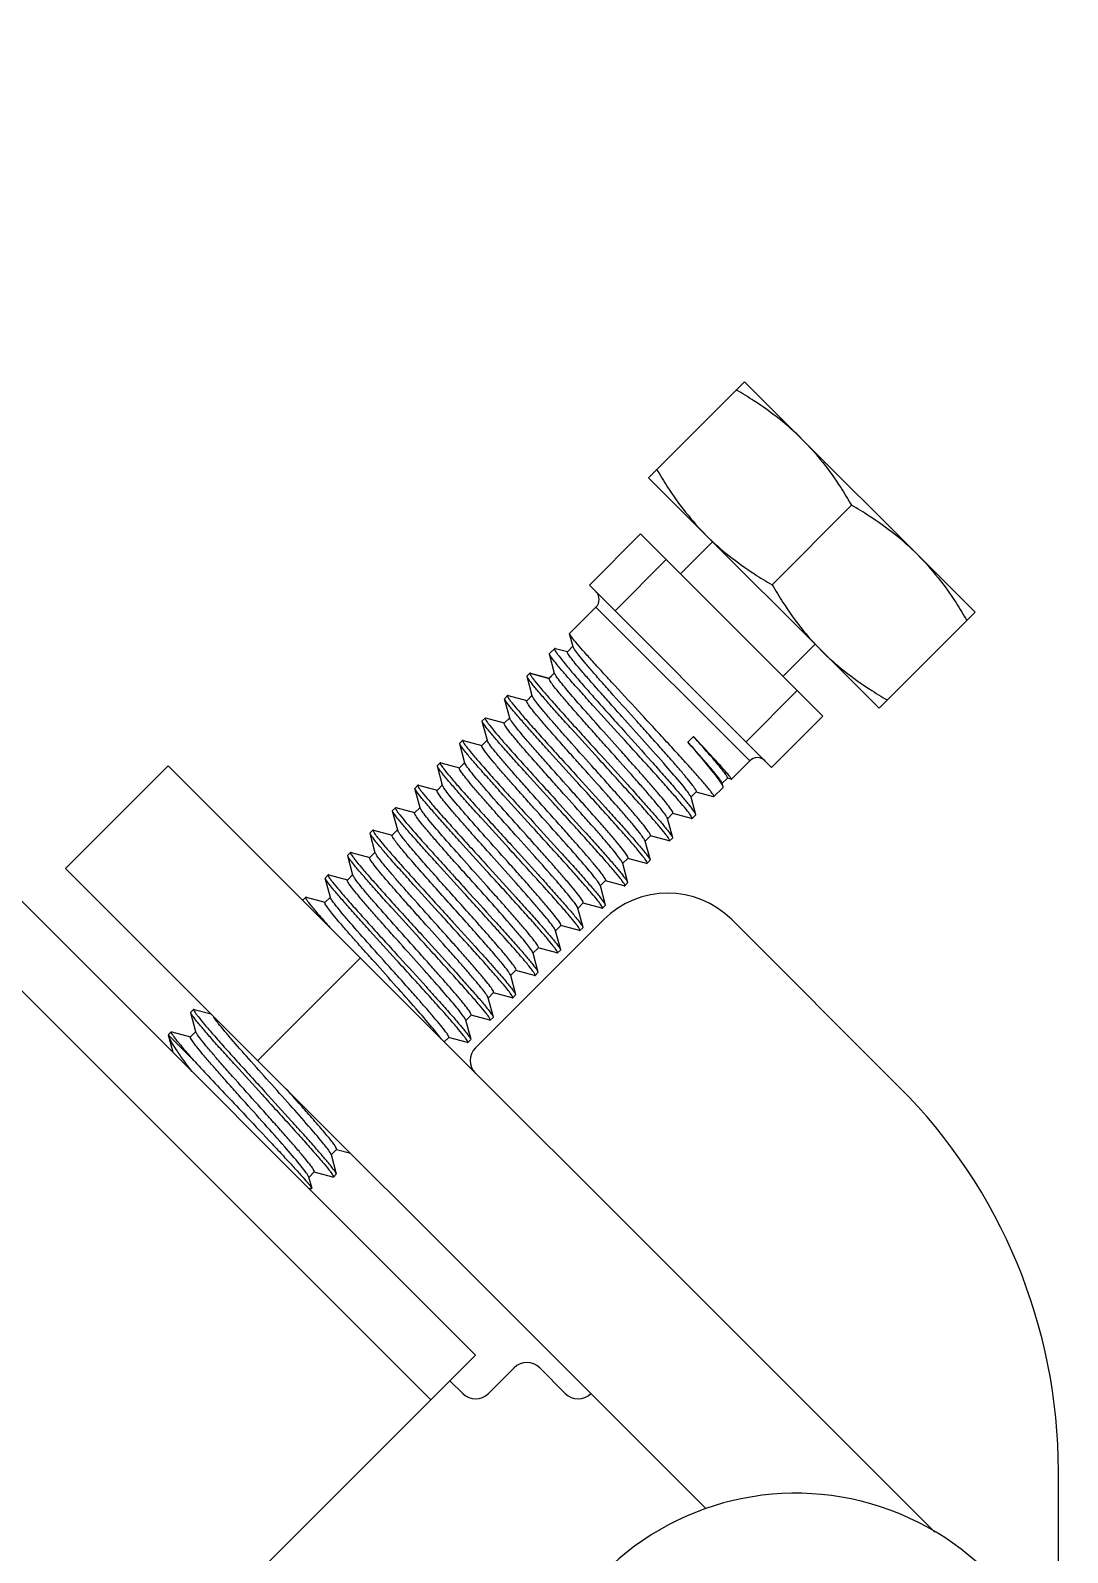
# Model space of a CAD drawing. Extents: x 27938 to 1042331, y -235042 to 1535213.
# Drawn here: x 724241 to 724709, y 753222 to 753909 of the extents above; entities that cross this region are included whole.
import ezdxf

# ---------------------------------------------------------------- set-up
doc = ezdxf.new("R2010")
doc.units = 0
doc.header["$LTSCALE"] = 1000
doc.header["$MEASUREMENT"] = 0

msp = doc.modelspace()

# ---------------------------------------------------------------- linework, layer by layer
for p, q in [((724442.01, 753310.8), (721864.74, 755888.07)), ((724421.77, 753290.56), (721844.5, 755867.83)), ((724563.44, 753750.26), (724520.07, 753706.89)), ((724563.44, 753750.26), (724667.52, 753646.18)), ((724520.07, 753706.89), (724624.16, 753602.81)), ((724611.73, 753694.46), (724575.87, 753658.6)), ((724516.53, 753681.52), (724493.4, 753658.39)), ((724598.78, 753599.27), (724516.53, 753681.52)), ((724548.98, 753677.98), (724534.53, 753663.52)), ((724528.1, 753669.96), (724504.97, 753646.83)), ((724575.65, 753576.14), (724493.4, 753658.39)), ((724484.45, 753636.57), (724496.36, 753648.49)), ((724565.75, 753579.1), (724496.36, 753648.49)), ((724667.52, 753646.18), (724624.16, 753602.81)), ((724475.39, 753627.52), (724477.72, 753629.84)), ((724478.08, 753629.87), (724477.72, 753629.84)), ((724478.08, 753629.87), (724483.52, 753628.43)), ((724483.5, 753628.34), (724485.95, 753630.8)), ((724484.44, 753636.42), (724484.45, 753636.57)), ((724486.01, 753630.6), (724484.44, 753636.42)), ((724595.24, 753631.72), (724580.79, 753617.26)), ((724475.36, 753627.45), (724475.39, 753627.52)), ((724475.37, 753627.27), (724475.36, 753627.45)), ((724477.71, 753618.58), (724475.37, 753627.27)), ((724465.25, 753617.15), (724465.27, 753617.4)), ((724467.59, 753608.46), (724465.25, 753617.15)), ((724465.27, 753617.4), (724466.49, 753618.61)), ((724466.53, 753618.66), (724466.5, 753618.6)), ((724466.5, 753618.6), (724475.16, 753616.28)), ((724466.78, 753618.68), (724466.53, 753618.66)), ((724466.78, 753618.68), (724475.22, 753616.43)), ((724475.16, 753616.28), (724477.69, 753618.81)), ((724475.16, 753616.28), (724475.2, 753616.34)), ((724475.2, 753616.34), (724477.65, 753618.79)), ((724587.22, 753610.83), (724564.09, 753587.7)), ((724455.13, 753607.03), (724455.15, 753607.28)), ((724457.47, 753598.34), (724455.13, 753607.03)), ((724455.15, 753607.28), (724456.41, 753608.54)), ((724456.65, 753608.56), (724456.41, 753608.54)), ((724456.65, 753608.56), (724465.1, 753606.31)), ((724465.08, 753606.22), (724467.53, 753608.67)), ((724445.02, 753596.92), (724445.03, 753597.16)), ((724447.35, 753588.22), (724445.02, 753596.92)), ((724445.03, 753597.16), (724446.29, 753598.42)), ((724446.54, 753598.44), (724446.29, 753598.42)), ((724446.54, 753598.44), (724454.98, 753596.19)), ((724454.96, 753596.1), (724457.41, 753598.55)), ((724598.78, 753599.27), (724575.65, 753576.14)), ((724540.38, 753590.03), (724537.85, 753587.5)), ((724434.9, 753586.8), (724434.91, 753587.04)), ((724437.23, 753578.1), (724434.9, 753586.8)), ((724434.91, 753587.04), (724436.18, 753588.3)), ((724436.42, 753588.32), (724436.18, 753588.3)), ((724436.42, 753588.32), (724444.86, 753586.07)), ((724444.84, 753585.98), (724447.29, 753588.43)), ((724447.4, 753588.07), (724447.35, 753588.22)), ((724256.97, 753530.53), (724303.23, 753576.79)), ((724649.25, 753230.77), (724303.23, 753576.79)), ((724424.78, 753576.68), (724424.79, 753576.92)), ((724427.11, 753567.98), (724424.78, 753576.68)), ((724424.79, 753576.92), (724426.06, 753578.18)), ((724426.3, 753578.2), (724426.06, 753578.18)), ((724426.3, 753578.2), (724434.75, 753575.95)), ((724434.72, 753575.86), (724437.17, 753578.31)), ((724557.47, 753570.82), (724565.75, 753579.1)), ((724414.68, 753566.8), (724415.94, 753568.06)), ((724416.18, 753568.08), (724415.94, 753568.06)), ((724416.18, 753568.08), (724424.63, 753565.83)), ((724424.6, 753565.74), (724427.05, 753568.19)), ((724553.19, 753569.06), (724553.63, 753567.4)), ((724555.7, 753571.34), (724553.24, 753568.88)), ((724557.37, 753570.81), (724555.68, 753571.26)), ((724557.37, 753570.81), (724557.47, 753570.82)), ((724414.66, 753566.56), (724414.68, 753566.8)), ((724416.99, 753557.86), (724414.66, 753566.56)), ((724539.15, 753562.84), (724541.26, 753554.89)), ((724541.66, 753565.08), (724539.21, 753562.63)), ((724549.38, 753562.91), (724541.64, 753564.99)), ((724549.38, 753562.91), (724549.58, 753562.93)), ((724549.58, 753562.93), (724553.6, 753566.95)), ((724404.54, 753556.44), (724404.56, 753556.68)), ((724406.87, 753547.74), (724404.54, 753556.44)), ((724404.56, 753556.68), (724405.82, 753557.94)), ((724406.06, 753557.96), (724405.82, 753557.94)), ((724406.06, 753557.96), (724414.51, 753555.71)), ((724414.48, 753555.62), (724416.94, 753558.07)), ((724531.07, 753555.4), (724528.62, 753552.95)), ((724539.48, 753553.05), (724531.05, 753555.31)), ((724539.72, 753553.07), (724541.24, 753554.59)), ((724541.26, 753554.89), (724541.24, 753554.59)), ((724394.44, 753546.56), (724395.7, 753547.82)), ((724395.94, 753547.84), (724395.7, 753547.82)), ((724395.94, 753547.84), (724404.39, 753545.59)), ((724404.36, 753545.5), (724406.82, 753547.95)), ((724528.56, 753553.16), (724530.88, 753544.45)), ((724539.48, 753553.05), (724539.72, 753553.07)), ((724394.42, 753546.32), (724394.44, 753546.56)), ((724396.75, 753537.62), (724394.42, 753546.32)), ((724518.44, 753543.04), (724520.76, 753534.33)), ((724520.95, 753545.29), (724518.5, 753542.83)), ((724529.36, 753542.93), (724520.93, 753545.19)), ((724529.36, 753542.93), (724529.6, 753542.95)), ((724529.6, 753542.95), (724530.86, 753544.21)), ((724530.88, 753544.45), (724530.86, 753544.21)), ((724384.3, 753536.2), (724384.32, 753536.44)), ((724386.63, 753527.51), (724384.3, 753536.2)), ((724384.32, 753536.44), (724385.58, 753537.7)), ((724385.82, 753537.72), (724385.58, 753537.7)), ((724385.82, 753537.72), (724394.27, 753535.47)), ((724394.24, 753535.38), (724396.7, 753537.84)), ((724510.83, 753535.17), (724508.38, 753532.71)), ((724519.24, 753532.81), (724510.81, 753535.07)), ((724519.48, 753532.83), (724520.74, 753534.09)), ((724520.76, 753534.33), (724520.74, 753534.09)), ((724546.13, 753241.37), (724256.97, 753530.53)), ((724374.2, 753526.32), (724375.46, 753527.59)), ((724375.7, 753527.6), (724375.46, 753527.59)), ((724375.7, 753527.6), (724384.15, 753525.35)), ((724384.13, 753525.26), (724386.58, 753527.72)), ((724386.7, 753527.31), (724386.63, 753527.51)), ((724508.32, 753532.92), (724510.64, 753524.21)), ((724519.24, 753532.81), (724519.48, 753532.83)), ((724374.18, 753526.08), (724374.2, 753526.32)), ((724376.52, 753517.39), (724374.18, 753526.08)), ((724498.2, 753522.8), (724500.52, 753514.09)), ((724500.71, 753525.05), (724498.26, 753522.59)), ((724509.12, 753522.69), (724500.69, 753524.96)), ((724509.12, 753522.69), (724509.36, 753522.71)), ((724509.36, 753522.71), (724510.62, 753523.97)), ((724510.64, 753524.21), (724510.62, 753523.97)), ((724364.06, 753516.18), (724364.08, 753516.2)), ((724364.08, 753516.2), (724365.34, 753517.47)), ((724365.58, 753517.48), (724365.34, 753517.47)), ((724365.58, 753517.48), (724374.03, 753515.24)), ((724374.01, 753515.14), (724376.46, 753517.6)), ((724490.59, 753514.93), (724488.14, 753512.47)), ((724499, 753512.57), (724490.57, 753514.84)), ((724499.24, 753512.59), (724500.5, 753513.85)), ((724500.52, 753514.09), (724500.5, 753513.85)), ((724499.85, 753507.38), (724442.03, 753449.56)), ((724488.08, 753512.68), (724490.4, 753503.97)), ((724499, 753512.57), (724499.24, 753512.59)), ((724633.27, 753431.79), (724557.67, 753507.38)), ((724477.97, 753502.56), (724480.28, 753493.85)), ((724480.47, 753504.81), (724478.02, 753502.36)), ((724488.88, 753502.45), (724480.45, 753504.72)), ((724488.88, 753502.45), (724489.12, 753502.47)), ((724489.12, 753502.47), (724490.39, 753503.73)), ((724490.4, 753503.97), (724490.39, 753503.73)), ((724467.85, 753492.45), (724467.79, 753492.62)), ((724467.85, 753492.45), (724470.16, 753483.74)), ((724470.35, 753494.69), (724467.9, 753492.24)), ((724478.76, 753492.33), (724470.33, 753494.6)), ((724478.76, 753492.33), (724479, 753492.35)), ((724479, 753492.35), (724480.27, 753493.61)), ((724480.28, 753493.85), (724480.27, 753493.61)), ((724343.71, 753443.79), (724389.97, 753490.05)), ((724457.73, 753482.33), (724460.05, 753473.62)), ((724460.24, 753484.57), (724457.78, 753482.12)), ((724468.64, 753482.22), (724460.21, 753484.48)), ((724468.64, 753482.22), (724468.89, 753482.23)), ((724468.89, 753482.23), (724470.15, 753483.49)), ((724470.16, 753483.74), (724470.15, 753483.49)), ((724447.61, 753472.21), (724449.93, 753463.5)), ((724450.12, 753474.45), (724447.66, 753472)), ((724458.52, 753472.1), (724450.09, 753474.36)), ((724458.52, 753472.1), (724458.77, 753472.11)), ((724458.77, 753472.11), (724460.03, 753473.38)), ((724460.05, 753473.62), (724460.03, 753473.38)), ((724313.47, 753465.37), (724313.48, 753465.61)), ((724315.8, 753456.67), (724313.47, 753465.37)), ((724313.48, 753465.61), (724314.75, 753466.87)), ((724314.99, 753466.89), (724314.75, 753466.87)), ((724314.99, 753466.89), (724322.66, 753464.85)), ((724437.49, 753462.09), (724439.81, 753453.38)), ((724440, 753464.33), (724437.54, 753461.88)), ((724448.4, 753461.98), (724439.97, 753464.24)), ((724448.4, 753461.98), (724448.65, 753461.99)), ((724448.65, 753461.99), (724449.91, 753463.26)), ((724449.93, 753463.5), (724449.91, 753463.26)), ((724303.36, 753455.49), (724303.35, 753455.25)), ((724305.47, 753447.34), (724303.35, 753455.25)), ((724315.43, 753443.16), (724303.35, 753455.24)), ((724303.36, 753455.49), (724304.63, 753456.75)), ((724304.63, 753456.75), (724304.87, 753456.77)), ((724304.87, 753456.77), (724313.31, 753454.52)), ((724313.29, 753454.43), (724315.74, 753456.88)), ((724429.88, 753454.21), (724427.84, 753452.18)), ((724438.29, 753451.86), (724429.85, 753454.12)), ((724438.29, 753451.86), (724438.53, 753451.88)), ((724438.53, 753451.88), (724439.79, 753453.14)), ((724439.81, 753453.38), (724439.79, 753453.14)), ((724379.28, 753403.62), (724376.83, 753401.16)), ((724385.71, 753401.79), (724379.26, 753403.53)), ((724376.77, 753401.37), (724379.09, 753392.66)), ((724366.65, 753391.25), (724368.03, 753386.09)), ((724369.16, 753393.5), (724366.71, 753391.04)), ((724377.57, 753391.14), (724369.14, 753393.41)), ((724377.81, 753391.16), (724379.07, 753392.42)), ((724379.07, 753392.42), (724379.09, 753392.66)), ((724366.84, 753385.97), (724367.97, 753385.97)), ((724368.03, 753386.09), (724367.97, 753385.97)), ((724442.01, 753310.8), (724204.93, 753073.72)), ((724459.37, 753305), (724447.81, 753293.43)), ((724482.5, 753293.43), (724470.94, 753305)), ((724436.24, 753293.43), (724430.45, 753299.23)), ((724705.14, 753155.71), (724705.12, 753258.35))]:
    msp.add_line(p, q)
for centre, radius, start, end in [((724492.89, 753651.96), 4.91, 315, 45), ((724569.22, 753575.63), 4.91, 45, 135), ((724528.76, 753478.47), 40.89, 45, 135), ((724447.81, 753443.78), 8.18, 135, 225), ((724459.8, 753258.32), 245.33, 0.00863, 45), ((724465.16, 753299.22), 8.18, 45, 135), ((724442.03, 753299.22), 8.18, 225, 315), ((724488.29, 753299.22), 8.18, 225, 315), ((724586.57, 753125.76), 122.66, 0, 135)]:
    msp.add_arc(centre, radius, start, end)
for points, knots in [([(724589.46, 753724.24), (724582.89, 753730.81), (724573, 753738.52), (724562.39, 753744.95), (724559.69, 753746.51)], [0, 0, 0, 0, 0.748734, 1, 1, 1, 1]), ([(724589.46, 753724.24), (724596.03, 753717.67), (724603.74, 753707.78), (724610.17, 753697.17), (724611.73, 753694.46)], [0, 0, 0, 0, 0.748734, 1, 1, 1, 1]), ([(724523.83, 753710.65), (724525.38, 753707.94), (724531.81, 753697.33), (724539.52, 753687.44), (724546.09, 753680.87)], [0, 0, 0, 0, 0.251266, 1, 1, 1, 1]), ([(724641.5, 753672.2), (724634.93, 753678.77), (724625.04, 753686.48), (724614.43, 753692.91), (724611.73, 753694.46)], [0, 0, 0, 0, 0.748734, 1, 1, 1, 1]), ([(724546.09, 753680.87), (724552.66, 753674.3), (724562.55, 753666.59), (724573.17, 753660.16), (724575.87, 753658.6)], [0, 0, 0, 0, 0.748734, 1, 1, 1, 1]), ([(724641.5, 753672.2), (724648.07, 753665.63), (724655.78, 753655.74), (724662.21, 753645.13), (724663.77, 753642.42)], [0, 0, 0, 0, 0.748734, 1, 1, 1, 1]), ([(724575.87, 753658.6), (724577.42, 753655.9), (724583.86, 753645.29), (724591.56, 753635.4), (724598.13, 753628.83)], [0, 0, 0, 0, 0.251266, 1, 1, 1, 1]), ([(724477.72, 753629.84), (724477.63, 753629.76), (724477.71, 753629.31), (724478.06, 753628.68), (724478.71, 753627.64), (724480.16, 753625.65), (724482.73, 753622.43), (724486.63, 753617.82), (724491.46, 753612.26), (724497.02, 753605.98), (724503.09, 753599.19), (724507.27, 753594.52), (724509.41, 753592.15)], [0, 0, 0, 0, 0.007287, 0.022596, 0.046895, 0.080168, 0.172563, 0.296519, 0.44737, 0.619385, 0.805971, 1, 1, 1, 1]), ([(724517.08, 753599.82), (724513, 753604.24), (724507.04, 753610.68), (724499.46, 753618.93), (724494.61, 753624.27), (724490.57, 753628.77), (724487.53, 753632.29), (724485.64, 753634.56), (724484.75, 753635.82), (724484.48, 753636.25), (724484.44, 753636.42)], [0, 0, 0, 0, 0.368142, 0.535897, 0.684709, 0.809342, 0.905414, 0.969598, 0.989056, 1, 1, 1, 1]), ([(724541.66, 753565.08), (724541.73, 753565.15), (724541.66, 753565.53), (724541.37, 753566.06), (724540.81, 753566.93), (724539.59, 753568.59), (724537.42, 753571.29), (724534.14, 753575.17), (724530.07, 753579.84), (724525.38, 753585.13), (724520.26, 753590.86), (724513.13, 753598.8), (724506.09, 753606.62), (724499.43, 753614.11), (724495.13, 753619), (724491.56, 753623.17), (724488.79, 753626.48), (724487.05, 753628.83), (724486.14, 753630.1), (724486.01, 753630.6)], [0, 0, 0, 0, 0.003461, 0.010825, 0.022535, 0.038573, 0.083113, 0.142879, 0.21566, 0.298761, 0.389116, 0.483412, 0.670116, 0.755815, 0.832283, 0.896851, 0.947308, 0.981997, 1, 1, 1, 1]), ([(724507.55, 753590.29), (724503.54, 753594.7), (724497.69, 753601.11), (724490.26, 753609.36), (724485.47, 753614.72), (724481.51, 753619.28), (724478.44, 753622.87), (724476.53, 753625.41), (724475.51, 753626.75), (724475.37, 753627.27)], [0, 0, 0, 0, 0.36438, 0.530796, 0.678891, 0.803581, 0.9006, 0.966696, 1, 1, 1, 1]), ([(724538.79, 753563.58), (724538.38, 753564.28), (724537.16, 753565.93), (724533.59, 753570.38), (724527.24, 753577.67), (724518.19, 753587.84), (724509.8, 753597.15), (724502.99, 753604.74), (724498.21, 753610.1), (724493.9, 753614.99), (724490.2, 753619.25), (724487.24, 753622.78), (724485.14, 753625.4), (724483.93, 753627.12), (724483.49, 753627.94), (724483.43, 753628.28), (724483.5, 753628.34)], [0, 0, 0, 0, 0.028348, 0.07231, 0.200737, 0.367922, 0.551326, 0.641466, 0.726551, 0.80379, 0.870677, 0.92508, 0.96531, 0.990227, 0.996843, 1, 1, 1, 1]), ([(724598.13, 753628.83), (724604.71, 753622.26), (724614.6, 753614.55), (724625.21, 753608.12), (724627.91, 753606.56)], [0, 0, 0, 0, 0.748734, 1, 1, 1, 1]), ([(724497.44, 753580.17), (724493.42, 753584.58), (724487.57, 753590.99), (724480.14, 753599.24), (724475.35, 753604.6), (724471.39, 753609.16), (724468.32, 753612.75), (724466.41, 753615.29), (724465.4, 753616.63), (724465.25, 753617.15)], [0, 0, 0, 0, 0.364381, 0.5308, 0.678899, 0.803591, 0.900607, 0.966701, 1, 1, 1, 1]), ([(724466.5, 753618.6), (724466.47, 753618.46), (724466.67, 753618.03), (724467.09, 753617.33), (724467.85, 753616.28), (724469.4, 753614.27), (724472.07, 753611.08), (724476.04, 753606.52), (724480.89, 753601.07), (724486.43, 753594.92), (724492.44, 753588.3), (724496.59, 753583.75), (724498.7, 753581.43)], [0, 0, 0, 0, 0.00868, 0.025879, 0.051887, 0.086569, 0.180747, 0.305089, 0.45505, 0.625126, 0.809034, 1, 1, 1, 1]), ([(724528.56, 753553.16), (724528.43, 753553.65), (724527.56, 753554.89), (724525.87, 753557.19), (724523.21, 753560.39), (724519.79, 753564.41), (724515.69, 753569.11), (724509.35, 753576.26), (724502.65, 753583.73), (724495.88, 753591.29), (724491.02, 753596.75), (724486.56, 753601.81), (724482.67, 753606.29), (724479.5, 753610.03), (724477.39, 753612.66), (724476.17, 753614.32), (724475.58, 753615.19), (724475.26, 753615.79), (724475.13, 753616.16), (724475.16, 753616.28)], [0, 0, 0, 0, 0.018431, 0.053472, 0.104134, 0.168694, 0.244894, 0.330055, 0.515024, 0.608298, 0.697696, 0.780063, 0.852494, 0.912444, 0.95783, 0.974565, 0.987157, 0.995562, 1, 1, 1, 1]), ([(724478.06, 753617.85), (724478.01, 753617.92), (724477.88, 753618.15), (724477.76, 753618.4), (724477.71, 753618.58)], [0, 0, 0, 0, 0.313787, 1, 1, 1, 1]), ([(724531.07, 753555.4), (724531.13, 753555.47), (724531.09, 753555.8), (724530.66, 753556.61), (724529.49, 753558.3), (724527.44, 753560.88), (724524.56, 753564.33), (724520.98, 753568.48), (724516.82, 753573.22), (724512.21, 753578.4), (724505.68, 753585.71), (724497.66, 753594.65), (724489.03, 753604.38), (724483, 753611.34), (724479.61, 753615.59), (724478.45, 753617.18), (724478.06, 753617.85)], [0, 0, 0, 0, 0.003296, 0.010079, 0.03549, 0.076381, 0.131511, 0.19909, 0.276886, 0.362322, 0.452558, 0.635372, 0.801219, 0.928261, 0.971785, 1, 1, 1, 1]), ([(724487.32, 753570.05), (724483.3, 753574.46), (724477.45, 753580.87), (724470.02, 753589.12), (724465.23, 753594.48), (724461.27, 753599.04), (724458.2, 753602.63), (724456.29, 753605.17), (724455.28, 753606.51), (724455.13, 753607.03)], [0, 0, 0, 0, 0.364381, 0.530796, 0.678894, 0.80359, 0.900609, 0.966703, 1, 1, 1, 1]), ([(724456.41, 753608.54), (724456.34, 753608.46), (724456.47, 753608.03), (724456.82, 753607.45), (724457.52, 753606.43), (724459.01, 753604.5), (724461.64, 753601.33), (724465.59, 753596.77), (724470.48, 753591.27), (724476.09, 753585.04), (724482.21, 753578.31), (724486.43, 753573.68), (724488.58, 753571.31)], [0, 0, 0, 0, 0.006599, 0.021626, 0.045784, 0.078991, 0.171388, 0.295465, 0.44652, 0.61879, 0.805664, 1, 1, 1, 1]), ([(724518.44, 753543.04), (724518.31, 753543.54), (724517.42, 753544.8), (724515.71, 753547.13), (724513, 753550.38), (724509.52, 753554.47), (724505.35, 753559.23), (724498.92, 753566.48), (724492.15, 753574.04), (724485.32, 753581.67), (724480.44, 753587.15), (724475.99, 753592.2), (724472.14, 753596.64), (724469.04, 753600.34), (724466.82, 753603.11), (724465.54, 753604.93), (724465.07, 753605.79), (724465.01, 753606.15), (724465.08, 753606.22)], [0, 0, 0, 0, 0.01868, 0.054278, 0.105764, 0.171349, 0.248695, 0.335028, 0.522011, 0.615926, 0.705601, 0.787809, 0.859594, 0.918387, 0.96211, 0.989307, 0.996546, 1, 1, 1, 1]), ([(724520.95, 753545.29), (724521.02, 753545.35), (724520.96, 753545.71), (724520.49, 753546.58), (724519.21, 753548.39), (724516.99, 753551.16), (724513.89, 753554.86), (724510.04, 753559.3), (724505.59, 753564.35), (724500.71, 753569.83), (724493.89, 753577.46), (724487.11, 753585.01), (724480.69, 753592.26), (724476.52, 753597.03), (724473.03, 753601.11), (724470.33, 753604.37), (724468.61, 753606.7), (724467.72, 753607.96), (724467.59, 753608.46)], [0, 0, 0, 0, 0.003453, 0.010691, 0.037881, 0.081592, 0.14037, 0.212138, 0.294327, 0.383985, 0.477885, 0.664852, 0.751185, 0.82854, 0.894141, 0.945651, 0.981282, 1, 1, 1, 1]), ([(724477.2, 753559.93), (724473.18, 753564.34), (724467.33, 753570.75), (724459.9, 753579), (724455.11, 753584.36), (724451.15, 753588.92), (724448.08, 753592.52), (724446.17, 753595.05), (724445.16, 753596.39), (724445.02, 753596.92)], [0, 0, 0, 0, 0.364389, 0.530808, 0.678904, 0.803593, 0.90061, 0.966703, 1, 1, 1, 1]), ([(724446.29, 753598.42), (724446.22, 753598.34), (724446.35, 753597.91), (724446.7, 753597.33), (724447.4, 753596.31), (724448.89, 753594.38), (724451.52, 753591.21), (724455.47, 753586.65), (724460.36, 753581.15), (724465.97, 753574.92), (724472.09, 753568.19), (724476.31, 753563.56), (724478.46, 753561.2)], [0, 0, 0, 0, 0.006599, 0.021626, 0.045783, 0.07899, 0.171389, 0.295471, 0.446525, 0.618791, 0.805663, 1, 1, 1, 1]), ([(724508.32, 753532.92), (724508.19, 753533.42), (724507.3, 753534.68), (724505.59, 753537.01), (724502.88, 753540.27), (724499.4, 753544.35), (724495.23, 753549.12), (724488.8, 753556.36), (724482.03, 753563.92), (724475.2, 753571.55), (724470.32, 753577.03), (724465.87, 753582.08), (724462.02, 753586.52), (724458.92, 753590.22), (724456.7, 753592.99), (724455.42, 753594.81), (724454.95, 753595.68), (724454.89, 753596.03), (724454.96, 753596.1)], [0, 0, 0, 0, 0.01868, 0.054279, 0.105765, 0.171349, 0.248696, 0.335028, 0.522011, 0.615926, 0.705601, 0.787809, 0.859594, 0.918386, 0.962109, 0.989307, 0.996546, 1, 1, 1, 1]), ([(724510.83, 753535.17), (724510.9, 753535.23), (724510.84, 753535.59), (724510.37, 753536.46), (724509.09, 753538.27), (724506.87, 753541.04), (724503.77, 753544.74), (724499.92, 753549.18), (724495.47, 753554.23), (724490.59, 753559.71), (724483.77, 753567.34), (724477, 753574.89), (724470.57, 753582.14), (724466.4, 753586.91), (724462.92, 753590.99), (724460.21, 753594.25), (724458.49, 753596.58), (724457.6, 753597.84), (724457.47, 753598.34)], [0, 0, 0, 0, 0.003453, 0.010691, 0.03788, 0.081592, 0.14037, 0.212137, 0.294327, 0.383985, 0.477885, 0.664851, 0.751185, 0.82854, 0.894141, 0.945652, 0.981282, 1, 1, 1, 1]), ([(724549.58, 753562.93), (724549.65, 753563), (724549.48, 753563.42), (724549.14, 753563.98), (724548.42, 753564.98), (724547.42, 753566.24), (724546.1, 753567.84), (724543.79, 753570.53), (724540.25, 753574.54), (724535.32, 753580), (724529.67, 753586.19), (724523.5, 753592.88), (724519.25, 753597.48), (724517.08, 753599.82)], [0, 0, 0, 0, 0.006287, 0.021187, 0.045277, 0.078448, 0.120429, 0.17084, 0.294962, 0.446101, 0.618491, 0.80551, 1, 1, 1, 1]), ([(724539.72, 753553.07), (724539.8, 753553.14), (724539.66, 753553.57), (724539.31, 753554.16), (724538.62, 753555.17), (724537.13, 753557.11), (724534.5, 753560.28), (724530.54, 753564.83), (724525.66, 753570.33), (724520.04, 753576.56), (724513.93, 753583.3), (724509.71, 753587.93), (724507.55, 753590.29)], [0, 0, 0, 0, 0.006599, 0.021626, 0.045784, 0.078991, 0.171388, 0.295465, 0.446519, 0.61879, 0.805664, 1, 1, 1, 1]), ([(724509.41, 753592.15), (724513.37, 753587.73), (724519.15, 753581.31), (724526.5, 753573.04), (724531.23, 753567.65), (724535.16, 753563.06), (724538.2, 753559.42), (724540.12, 753556.82), (724541.12, 753555.43), (724541.26, 753554.89)], [0, 0, 0, 0, 0.362585, 0.528363, 0.676115, 0.800828, 0.898293, 0.965295, 1, 1, 1, 1]), ([(724557.47, 753570.82), (724557.5, 753570.85), (724557.43, 753571.05), (724557.27, 753571.32), (724556.93, 753571.79), (724556.22, 753572.7), (724554.93, 753574.21), (724552.97, 753576.43), (724550.47, 753579.19), (724547.49, 753582.43), (724544.07, 753586.1), (724541.65, 753588.68), (724540.38, 753590.03)], [0, 0, 0, 0, 0.005738, 0.019134, 0.040805, 0.070779, 0.155209, 0.27106, 0.416301, 0.588313, 0.78408, 1, 1, 1, 1]), ([(724555.7, 753571.34), (724555.82, 753571.47), (724555.46, 753572.18), (724554.87, 753573.11), (724553.57, 753574.81), (724551.84, 753576.95), (724549.58, 753579.62), (724545.73, 753584.05), (724542.6, 753587.56), (724540.38, 753590.03)], [0, 0, 0, 0, 0.021147, 0.073565, 0.158215, 0.273875, 0.418588, 0.589838, 1, 1, 1, 1]), ([(724467.08, 753549.81), (724463.06, 753554.22), (724457.21, 753560.64), (724449.78, 753568.88), (724445, 753574.24), (724441.03, 753578.8), (724437.96, 753582.4), (724436.05, 753584.93), (724435.04, 753586.27), (724434.9, 753586.8)], [0, 0, 0, 0, 0.364379, 0.530797, 0.678896, 0.80359, 0.900607, 0.966701, 1, 1, 1, 1]), ([(724436.18, 753588.3), (724436.1, 753588.22), (724436.23, 753587.79), (724436.58, 753587.21), (724437.28, 753586.19), (724438.77, 753584.26), (724441.4, 753581.09), (724445.35, 753576.53), (724450.24, 753571.03), (724455.85, 753564.8), (724461.97, 753558.07), (724466.19, 753553.44), (724468.34, 753551.08)], [0, 0, 0, 0, 0.006598, 0.021624, 0.045781, 0.078987, 0.171384, 0.29546, 0.44651, 0.618781, 0.80566, 1, 1, 1, 1]), ([(724497.79, 753523.64), (724497.38, 753524.33), (724496.18, 753525.95), (724492.74, 753530.24), (724486.68, 753537.23), (724478.04, 753546.96), (724470.05, 753555.87), (724463.55, 753563.15), (724458.97, 753568.3), (724454.84, 753573.01), (724451.29, 753577.13), (724448.44, 753580.55), (724446.41, 753583.11), (724445.25, 753584.78), (724444.82, 753585.59), (724444.78, 753585.92), (724444.84, 753585.98)], [0, 0, 0, 0, 0.029221, 0.073567, 0.201629, 0.367682, 0.550054, 0.639909, 0.724906, 0.802249, 0.869396, 0.924152, 0.964754, 0.989983, 0.99672, 1, 1, 1, 1]), ([(724500.71, 753525.05), (724500.78, 753525.11), (724500.72, 753525.46), (724500.26, 753526.32), (724499.01, 753528.1), (724496.84, 753530.82), (724493.8, 753534.45), (724490.02, 753538.81), (724485.64, 753543.78), (724480.83, 753549.19), (724474.08, 753556.74), (724467.36, 753564.23), (724460.95, 753571.45), (724456.75, 753576.24), (724453.21, 753580.38), (724450.42, 753583.72), (724448.56, 753586.18), (724447.61, 753587.52), (724447.4, 753588.07)], [0, 0, 0, 0, 0.003411, 0.010523, 0.037228, 0.080172, 0.137959, 0.208589, 0.289589, 0.378106, 0.47102, 0.656885, 0.743278, 0.821187, 0.887872, 0.941003, 0.97876, 1, 1, 1, 1]), ([(724553.19, 753569.06), (724553.12, 753569.34), (724552.69, 753570.04), (724551.81, 753571.29), (724550.46, 753573.01), (724547.84, 753576.19), (724543.59, 753581.08), (724539.91, 753585.2), (724537.85, 753587.5)], [0, 0, 0, 0, 0.036338, 0.100465, 0.191874, 0.309308, 0.615028, 1, 1, 1, 1]), ([(724537.85, 753587.5), (724539.95, 753585.06), (724543.72, 753580.65), (724548.55, 753574.78), (724551.61, 753570.86), (724553.1, 753568.57), (724553.54, 753567.74), (724553.63, 753567.4)], [0, 0, 0, 0, 0.376924, 0.679521, 0.890722, 0.958383, 1, 1, 1, 1]), ([(724456.96, 753539.7), (724452.94, 753544.1), (724447.1, 753550.52), (724439.66, 753558.76), (724434.88, 753564.12), (724430.91, 753568.68), (724427.84, 753572.28), (724425.93, 753574.81), (724424.92, 753576.15), (724424.78, 753576.68)], [0, 0, 0, 0, 0.364384, 0.5308, 0.678898, 0.803592, 0.90061, 0.966703, 1, 1, 1, 1]), ([(724426.06, 753578.18), (724425.98, 753578.1), (724426.12, 753577.67), (724426.47, 753577.09), (724427.16, 753576.08), (724428.65, 753574.14), (724431.28, 753570.97), (724435.23, 753566.41), (724440.12, 753560.91), (724445.73, 753554.68), (724451.85, 753547.95), (724456.07, 753543.32), (724458.22, 753540.96)], [0, 0, 0, 0, 0.006599, 0.021626, 0.045785, 0.078991, 0.171389, 0.295468, 0.446524, 0.618793, 0.805664, 1, 1, 1, 1]), ([(724487.82, 753513.27), (724487.46, 753513.91), (724486.35, 753515.45), (724483.04, 753519.63), (724477.06, 753526.54), (724468.44, 753536.28), (724460.38, 753545.25), (724453.8, 753552.61), (724449.15, 753557.84), (724444.94, 753562.64), (724441.31, 753566.83), (724438.4, 753570.32), (724436.33, 753572.93), (724435.14, 753574.64), (724434.71, 753575.46), (724434.66, 753575.8), (724434.72, 753575.86)], [0, 0, 0, 0, 0.02672, 0.069018, 0.194536, 0.360069, 0.543539, 0.634344, 0.720433, 0.798907, 0.86713, 0.922821, 0.964145, 0.989828, 0.99668, 1, 1, 1, 1]), ([(724490.59, 753514.93), (724490.66, 753514.99), (724490.61, 753515.34), (724490.16, 753516.18), (724488.94, 753517.92), (724486.81, 753520.59), (724483.83, 753524.15), (724480.13, 753528.44), (724475.83, 753533.32), (724471.09, 753538.65), (724464.42, 753546.11), (724456.31, 753555.15), (724448.69, 753563.74), (724443.53, 753569.73), (724440.67, 753573.16), (724438.67, 753575.73), (724437.65, 753577.17), (724437.36, 753577.76)], [0, 0, 0, 0, 0.003368, 0.010354, 0.036572, 0.078742, 0.135528, 0.20501, 0.284805, 0.372166, 0.464077, 0.64881, 0.81371, 0.881483, 0.936251, 0.976167, 1, 1, 1, 1]), ([(724529.6, 753542.95), (724529.68, 753543.02), (724529.54, 753543.46), (724529.19, 753544.04), (724528.5, 753545.05), (724527.01, 753546.99), (724524.38, 753550.16), (724520.42, 753554.72), (724515.54, 753560.21), (724509.92, 753566.44), (724503.81, 753573.18), (724499.59, 753577.81), (724497.44, 753580.17)], [0, 0, 0, 0, 0.006598, 0.021625, 0.04578, 0.078987, 0.171384, 0.295461, 0.446512, 0.618782, 0.805661, 1, 1, 1, 1]), ([(724498.7, 753581.43), (724502.71, 753577.03), (724508.56, 753570.61), (724516, 753562.36), (724520.79, 753557), (724524.75, 753552.44), (724527.82, 753548.85), (724529.73, 753546.31), (724530.74, 753544.98), (724530.88, 753544.45)], [0, 0, 0, 0, 0.36446, 0.530907, 0.67902, 0.803709, 0.900704, 0.966759, 1, 1, 1, 1]), ([(724415.94, 753568.06), (724415.86, 753567.99), (724416, 753567.55), (724416.35, 753566.97), (724417.04, 753565.96), (724418.53, 753564.02), (724421.16, 753560.85), (724425.12, 753556.29), (724430, 753550.8), (724435.61, 753544.57), (724441.73, 753537.83), (724445.95, 753533.2), (724448.1, 753530.84)], [0, 0, 0, 0, 0.006599, 0.021626, 0.045782, 0.078989, 0.171387, 0.295468, 0.446521, 0.618788, 0.805663, 1, 1, 1, 1]), ([(724427.36, 753567.43), (724427.33, 753567.48), (724427.23, 753567.66), (724427.15, 753567.85), (724427.11, 753567.98)], [0, 0, 0, 0, 0.304527, 1, 1, 1, 1]), ([(724519.48, 753532.83), (724519.56, 753532.91), (724519.42, 753533.34), (724519.07, 753533.92), (724518.38, 753534.94), (724516.89, 753536.87), (724514.26, 753540.04), (724510.3, 753544.6), (724505.42, 753550.1), (724499.8, 753556.33), (724493.69, 753563.06), (724489.47, 753567.69), (724487.32, 753570.05)], [0, 0, 0, 0, 0.006599, 0.021626, 0.045783, 0.078991, 0.17139, 0.295472, 0.446528, 0.618793, 0.805664, 1, 1, 1, 1]), ([(724488.58, 753571.31), (724492.59, 753566.91), (724498.44, 753560.49), (724505.88, 753552.24), (724510.67, 753546.88), (724514.63, 753542.32), (724517.7, 753538.73), (724519.61, 753536.19), (724520.62, 753534.86), (724520.76, 753534.33)], [0, 0, 0, 0, 0.364466, 0.530913, 0.679023, 0.803712, 0.900708, 0.966761, 1, 1, 1, 1]), ([(724446.84, 753529.58), (724442.83, 753533.98), (724436.98, 753540.4), (724429.54, 753548.64), (724424.76, 753554.01), (724420.79, 753558.56), (724417.72, 753562.16), (724415.81, 753564.7), (724414.8, 753566.03), (724414.66, 753566.56)], [0, 0, 0, 0, 0.364389, 0.530808, 0.678905, 0.803593, 0.900609, 0.966702, 1, 1, 1, 1]), ([(724477.82, 753502.93), (724477.52, 753503.53), (724476.49, 753504.98), (724474.48, 753507.56), (724471.6, 753511.01), (724466.44, 753517), (724458.82, 753525.59), (724450.72, 753534.62), (724444.06, 753542.08), (724439.33, 753547.39), (724435.04, 753552.26), (724431.35, 753556.54), (724428.37, 753560.09), (724426.25, 753562.75), (724425.04, 753564.5), (724424.59, 753565.33), (724424.54, 753565.68), (724424.6, 753565.74)], [0, 0, 0, 0, 0.024173, 0.064372, 0.119353, 0.187267, 0.352243, 0.536827, 0.628608, 0.715817, 0.795456, 0.864788, 0.921444, 0.963514, 0.989667, 0.996638, 1, 1, 1, 1]), ([(724480.47, 753504.81), (724480.54, 753504.87), (724480.49, 753505.21), (724480.05, 753506.03), (724478.86, 753507.75), (724476.78, 753510.36), (724473.86, 753513.86), (724470.23, 753518.06), (724466, 753522.87), (724461.34, 753528.11), (724454.75, 753535.49), (724446.69, 753544.47), (724438.07, 753554.2), (724432.1, 753561.11), (724428.81, 753565.27), (724427.71, 753566.79), (724427.36, 753567.43)], [0, 0, 0, 0, 0.003326, 0.010193, 0.035938, 0.077359, 0.133176, 0.201544, 0.28017, 0.366406, 0.457339, 0.640956, 0.806417, 0.931592, 0.973615, 1, 1, 1, 1]), ([(724478.46, 753561.2), (724482.47, 753556.79), (724488.33, 753550.37), (724495.76, 753542.13), (724500.55, 753536.76), (724504.51, 753532.2), (724507.58, 753528.61), (724509.49, 753526.07), (724510.5, 753524.74), (724510.64, 753524.21)], [0, 0, 0, 0, 0.364457, 0.530899, 0.679012, 0.803706, 0.900705, 0.966759, 1, 1, 1, 1]), ([(724539.15, 753562.84), (724539.14, 753562.88), (724539.05, 753563.15), (724538.91, 753563.39), (724538.79, 753563.58)], [0, 0, 0, 0, 0.186143, 1, 1, 1, 1]), ([(724553.63, 753567.4), (724553.65, 753567.35), (724553.68, 753567.2), (724553.67, 753567.02), (724553.6, 753566.95)], [0, 0, 0, 0, 0.336514, 1, 1, 1, 1]), ([(724436.72, 753519.46), (724432.71, 753523.86), (724426.86, 753530.28), (724419.42, 753538.52), (724414.64, 753543.89), (724410.67, 753548.44), (724407.6, 753552.04), (724405.69, 753554.58), (724404.68, 753555.91), (724404.54, 753556.44)], [0, 0, 0, 0, 0.364378, 0.530795, 0.678895, 0.803589, 0.900607, 0.966701, 1, 1, 1, 1]), ([(724405.82, 753557.94), (724405.74, 753557.87), (724405.88, 753557.44), (724406.23, 753556.85), (724406.92, 753555.84), (724408.41, 753553.9), (724411.04, 753550.73), (724415, 753546.18), (724419.88, 753540.68), (724425.49, 753534.45), (724431.61, 753527.71), (724435.83, 753523.08), (724437.98, 753520.72)], [0, 0, 0, 0, 0.006598, 0.021624, 0.045781, 0.078987, 0.171383, 0.295458, 0.446509, 0.61878, 0.80566, 1, 1, 1, 1]), ([(724467.79, 753492.62), (724467.56, 753493.17), (724466.6, 753494.53), (724464.72, 753497), (724461.93, 753500.36), (724456.83, 753506.31), (724449.2, 753514.91), (724441.05, 753524), (724434.31, 753531.54), (724429.51, 753536.93), (724425.14, 753541.89), (724421.38, 753546.24), (724418.34, 753549.86), (724416.18, 753552.58), (724414.93, 753554.35), (724414.47, 753555.21), (724414.42, 753555.55), (724414.48, 753555.62)], [0, 0, 0, 0, 0.021586, 0.059632, 0.112982, 0.179814, 0.344197, 0.529911, 0.622691, 0.711053, 0.791891, 0.862368, 0.92002, 0.96286, 0.9895, 0.996595, 1, 1, 1, 1]), ([(724417.38, 753557.06), (724417.33, 753557.14), (724417.18, 753557.4), (724417.04, 753557.67), (724416.99, 753557.86)], [0, 0, 0, 0, 0.316982, 1, 1, 1, 1]), ([(724470.35, 753494.69), (724470.42, 753494.75), (724470.37, 753495.08), (724469.95, 753495.89), (724468.78, 753497.57), (724466.75, 753500.14), (724463.89, 753503.56), (724460.33, 753507.69), (724456.18, 753512.41), (724451.6, 753517.57), (724445.08, 753524.86), (724437.08, 753533.78), (724428.45, 753543.51), (724422.4, 753550.49), (724418.97, 753554.77), (724417.79, 753556.38), (724417.38, 753557.06)], [0, 0, 0, 0, 0.003285, 0.010037, 0.035326, 0.076021, 0.1309, 0.198187, 0.275678, 0.360819, 0.450797, 0.633314, 0.7993, 0.92703, 0.971108, 1, 1, 1, 1]), ([(724509.36, 753522.71), (724509.44, 753522.79), (724509.3, 753523.22), (724508.95, 753523.8), (724508.26, 753524.82), (724506.77, 753526.75), (724504.14, 753529.92), (724500.18, 753534.48), (724495.3, 753539.98), (724489.69, 753546.21), (724483.57, 753552.94), (724479.35, 753557.57), (724477.2, 753559.93)], [0, 0, 0, 0, 0.006597, 0.021623, 0.045779, 0.078985, 0.171381, 0.295456, 0.44651, 0.618782, 0.805661, 1, 1, 1, 1]), ([(724395.7, 753547.82), (724395.62, 753547.75), (724395.76, 753547.32), (724396.11, 753546.73), (724396.8, 753545.72), (724398.29, 753543.78), (724400.92, 753540.61), (724404.88, 753536.06), (724409.76, 753530.56), (724415.38, 753524.33), (724421.49, 753517.59), (724425.71, 753512.96), (724427.86, 753510.6)], [0, 0, 0, 0, 0.006599, 0.021626, 0.045784, 0.078991, 0.171389, 0.29547, 0.446525, 0.618793, 0.805664, 1, 1, 1, 1]), ([(724447.79, 753500.33), (724443.43, 753505.28), (724436.73, 753512.77), (724427.84, 753522.69), (724421.45, 753529.87), (724415.87, 753536.23), (724411.92, 753540.86), (724409.46, 753543.89), (724408.19, 753545.55), (724407.35, 753546.77), (724406.95, 753547.46), (724406.87, 753547.74)], [0, 0, 0, 0, 0.315652, 0.481067, 0.637651, 0.775532, 0.886036, 0.92879, 0.962295, 0.98609, 1, 1, 1, 1]), ([(724499.24, 753512.59), (724499.32, 753512.67), (724499.18, 753513.1), (724498.83, 753513.68), (724498.14, 753514.7), (724496.65, 753516.63), (724494.02, 753519.8), (724490.06, 753524.36), (724485.18, 753529.86), (724479.57, 753536.09), (724473.45, 753542.82), (724469.23, 753547.45), (724467.08, 753549.81)], [0, 0, 0, 0, 0.006599, 0.021625, 0.045781, 0.078988, 0.171386, 0.295465, 0.446518, 0.618786, 0.805663, 1, 1, 1, 1]), ([(724468.34, 753551.08), (724472.36, 753546.67), (724478.21, 753540.25), (724485.64, 753532.01), (724490.43, 753526.64), (724494.39, 753522.08), (724497.46, 753518.49), (724499.37, 753515.95), (724500.38, 753514.62), (724500.52, 753514.09)], [0, 0, 0, 0, 0.364462, 0.53091, 0.679022, 0.803711, 0.900705, 0.966759, 1, 1, 1, 1]), ([(724426.6, 753509.34), (724422.59, 753513.74), (724416.74, 753520.16), (724409.3, 753528.4), (724404.52, 753533.77), (724400.55, 753538.33), (724397.48, 753541.92), (724395.58, 753544.46), (724394.56, 753545.79), (724394.42, 753546.32)], [0, 0, 0, 0, 0.364386, 0.530805, 0.678901, 0.803594, 0.900611, 0.966704, 1, 1, 1, 1]), ([(724445.26, 753497.8), (724443.06, 753500.3), (724438.46, 753505.48), (724431.43, 753513.33), (724424.38, 753521.2), (724417.81, 753528.59), (724412.88, 753534.23), (724409.56, 753538.14), (724407.61, 753540.51), (724406.12, 753542.4), (724405.04, 753543.91), (724404.51, 753544.75), (724404.25, 753545.39), (724404.36, 753545.5)], [0, 0, 0, 0, 0.158726, 0.329961, 0.501874, 0.662563, 0.800917, 0.858659, 0.907407, 0.946342, 0.974839, 0.992548, 1, 1, 1, 1]), ([(724458.22, 753540.96), (724462.24, 753536.55), (724468.09, 753530.13), (724475.52, 753521.89), (724480.31, 753516.52), (724484.27, 753511.96), (724487.34, 753508.37), (724489.25, 753505.83), (724490.26, 753504.5), (724490.4, 753503.97)], [0, 0, 0, 0, 0.364464, 0.53091, 0.679021, 0.803712, 0.900709, 0.966761, 1, 1, 1, 1]), ([(724416.48, 753499.22), (724412.47, 753503.62), (724406.62, 753510.04), (724399.18, 753518.29), (724394.4, 753523.65), (724390.44, 753528.21), (724387.36, 753531.8), (724385.46, 753534.34), (724384.44, 753535.67), (724384.3, 753536.2)], [0, 0, 0, 0, 0.364384, 0.530804, 0.678902, 0.803592, 0.900607, 0.966702, 1, 1, 1, 1]), ([(724385.58, 753537.7), (724385.5, 753537.63), (724385.64, 753537.2), (724385.99, 753536.61), (724386.68, 753535.6), (724388.17, 753533.67), (724390.8, 753530.49), (724394.76, 753525.94), (724399.64, 753520.44), (724405.26, 753514.21), (724411.37, 753507.47), (724415.59, 753502.84), (724417.74, 753500.48)], [0, 0, 0, 0, 0.006599, 0.021625, 0.045781, 0.078988, 0.171385, 0.295464, 0.446516, 0.618785, 0.805662, 1, 1, 1, 1]), ([(724447.61, 753472.21), (724447.48, 753472.71), (724446.58, 753473.96), (724444.87, 753476.3), (724442.17, 753479.55), (724438.69, 753483.63), (724434.51, 753488.4), (724428.09, 753495.65), (724421.32, 753503.2), (724414.49, 753510.83), (724409.61, 753516.31), (724405.16, 753521.37), (724401.31, 753525.8), (724398.2, 753529.5), (724395.98, 753532.27), (724394.71, 753534.09), (724394.24, 753534.96), (724394.18, 753535.32), (724394.24, 753535.38)], [0, 0, 0, 0, 0.01868, 0.054279, 0.105765, 0.171349, 0.248696, 0.335028, 0.522011, 0.615926, 0.705601, 0.787808, 0.859593, 0.918386, 0.962109, 0.989307, 0.996546, 1, 1, 1, 1]), ([(724450.12, 753474.45), (724450.18, 753474.52), (724450.12, 753474.87), (724449.65, 753475.74), (724448.38, 753477.56), (724446.16, 753480.33), (724443.05, 753484.03), (724439.21, 753488.46), (724434.76, 753493.51), (724429.88, 753499), (724423.05, 753506.62), (724416.28, 753514.18), (724409.86, 753521.43), (724405.68, 753526.19), (724402.2, 753530.28), (724399.49, 753533.53), (724397.78, 753535.87), (724396.89, 753537.13), (724396.75, 753537.62)], [0, 0, 0, 0, 0.003454, 0.01069, 0.03788, 0.081592, 0.14037, 0.212137, 0.294327, 0.383985, 0.477885, 0.664852, 0.751185, 0.82854, 0.894141, 0.945652, 0.981282, 1, 1, 1, 1]), ([(724489.12, 753502.47), (724489.2, 753502.55), (724489.06, 753502.98), (724488.71, 753503.56), (724488.02, 753504.58), (724486.53, 753506.51), (724483.9, 753509.68), (724479.95, 753514.24), (724475.06, 753519.74), (724469.45, 753525.97), (724463.33, 753532.7), (724459.11, 753537.33), (724456.96, 753539.7)], [0, 0, 0, 0, 0.006599, 0.021626, 0.045784, 0.078991, 0.171389, 0.29547, 0.446525, 0.618793, 0.805664, 1, 1, 1, 1]), ([(724375.46, 753527.59), (724375.38, 753527.51), (724375.52, 753527.08), (724375.87, 753526.49), (724376.56, 753525.48), (724378.05, 753523.55), (724380.68, 753520.38), (724384.64, 753515.82), (724389.52, 753510.32), (724395.14, 753504.09), (724401.25, 753497.35), (724405.47, 753492.72), (724407.62, 753490.36)], [0, 0, 0, 0, 0.006599, 0.021625, 0.045782, 0.078989, 0.171386, 0.295462, 0.446515, 0.618786, 0.805663, 1, 1, 1, 1]), ([(724440, 753464.33), (724440.06, 753464.4), (724440.01, 753464.74), (724439.55, 753465.6), (724438.31, 753467.37), (724436.15, 753470.07), (724433.12, 753473.69), (724429.37, 753478.03), (724425.01, 753482.98), (724420.22, 753488.36), (724413.49, 753495.88), (724405.35, 753504.97), (724397.73, 753513.56), (724392.61, 753519.52), (724389.81, 753522.89), (724387.91, 753525.38), (724386.94, 753526.75), (724386.7, 753527.31)], [0, 0, 0, 0, 0.003399, 0.010476, 0.037047, 0.079778, 0.13729, 0.207604, 0.288273, 0.376472, 0.469111, 0.654667, 0.819135, 0.88612, 0.939701, 0.978051, 1, 1, 1, 1]), ([(724479, 753492.35), (724479.08, 753492.43), (724478.94, 753492.86), (724478.6, 753493.44), (724477.9, 753494.46), (724476.41, 753496.39), (724473.78, 753499.56), (724469.83, 753504.12), (724464.94, 753509.62), (724459.33, 753515.85), (724453.21, 753522.58), (724448.99, 753527.22), (724446.84, 753529.58)], [0, 0, 0, 0, 0.006598, 0.021624, 0.045781, 0.078987, 0.171383, 0.295458, 0.446509, 0.618781, 0.80566, 1, 1, 1, 1]), ([(724448.1, 753530.84), (724452.12, 753526.43), (724457.97, 753520.01), (724465.4, 753511.77), (724470.19, 753506.4), (724474.15, 753501.85), (724477.22, 753498.25), (724479.13, 753495.72), (724480.14, 753494.38), (724480.28, 753493.85)], [0, 0, 0, 0, 0.364457, 0.530901, 0.679015, 0.803708, 0.900705, 0.966759, 1, 1, 1, 1]), ([(724406.36, 753489.1), (724402.35, 753493.5), (724396.5, 753499.92), (724389.06, 753508.17), (724384.28, 753513.53), (724380.32, 753518.09), (724377.25, 753521.68), (724375.34, 753524.22), (724374.32, 753525.56), (724374.18, 753526.08)], [0, 0, 0, 0, 0.364379, 0.530793, 0.678892, 0.803588, 0.900607, 0.966702, 1, 1, 1, 1]), ([(724437.12, 753462.86), (724436.72, 753463.53), (724435.55, 753465.13), (724432.14, 753469.39), (724426.1, 753476.36), (724417.47, 753486.09), (724409.46, 753495.02), (724402.93, 753502.32), (724398.34, 753507.49), (724394.18, 753512.23), (724390.61, 753516.37), (724387.74, 753519.8), (724385.7, 753522.38), (724384.54, 753524.06), (724384.11, 753524.87), (724384.06, 753525.2), (724384.13, 753525.26)], [0, 0, 0, 0, 0.028545, 0.072339, 0.199717, 0.365632, 0.548301, 0.638412, 0.723703, 0.80135, 0.868787, 0.923795, 0.96459, 0.989941, 0.996709, 1, 1, 1, 1]), ([(724437.98, 753520.72), (724442, 753516.31), (724447.85, 753509.9), (724455.29, 753501.65), (724460.07, 753496.28), (724464.03, 753491.73), (724467.1, 753488.13), (724469.01, 753485.6), (724470.02, 753484.26), (724470.16, 753483.74)], [0, 0, 0, 0, 0.364467, 0.530914, 0.679025, 0.803711, 0.900706, 0.96676, 1, 1, 1, 1]), ([(724498.2, 753522.8), (724498.19, 753522.86), (724498.08, 753523.15), (724497.92, 753523.43), (724497.79, 753523.64)], [0, 0, 0, 0, 0.182637, 1, 1, 1, 1]), ([(724365.34, 753517.47), (724365.25, 753517.38), (724365.45, 753516.87), (724365.87, 753516.18), (724366.74, 753514.97), (724367.94, 753513.44), (724369.52, 753511.51), (724372.28, 753508.27), (724374.54, 753505.69), (724376.15, 753503.87)], [0, 0, 0, 0, 0.021666, 0.072748, 0.15515, 0.268368, 0.411224, 0.582145, 1, 1, 1, 1]), ([(724426.48, 753453.54), (724425.18, 753455.41), (724421.41, 753459.95), (724414.61, 753467.83), (724405.95, 753477.53), (724398.12, 753486.27), (724391.82, 753493.32), (724387.43, 753498.27), (724383.48, 753502.78), (724380.1, 753506.71), (724377.39, 753509.97), (724375.47, 753512.41), (724374.38, 753514), (724373.98, 753514.77), (724373.95, 753515.08), (724374.01, 753515.14)], [0, 0, 0, 0, 0.084185, 0.218091, 0.385276, 0.565061, 0.652706, 0.735182, 0.809919, 0.874592, 0.927202, 0.966148, 0.990336, 0.996808, 1, 1, 1, 1]), ([(724429.88, 753454.21), (724429.94, 753454.28), (724429.89, 753454.62), (724429.45, 753455.45), (724428.23, 753457.19), (724426.12, 753459.85), (724423.16, 753463.39), (724419.47, 753467.65), (724415.19, 753472.52), (724410.48, 753477.82), (724403.82, 753485.26), (724395.73, 753494.29), (724388.11, 753502.87), (724382.94, 753508.87), (724380.05, 753512.33), (724378.02, 753514.93), (724376.98, 753516.39), (724376.68, 753516.99)], [0, 0, 0, 0, 0.003356, 0.01031, 0.036397, 0.078361, 0.13488, 0.204056, 0.283529, 0.37058, 0.462223, 0.64665, 0.811707, 0.879769, 0.934974, 0.975469, 1, 1, 1, 1]), ([(724453.78, 753500.65), (724452.46, 753502.12), (724446.79, 753508.41), (724441.09, 753514.66), (724436.72, 753519.46)], [0, 0, 0, 0, 0.233463, 1, 1, 1, 1]), ([(724488.08, 753512.68), (724488.07, 753512.72), (724488.01, 753512.93), (724487.9, 753513.12), (724487.82, 753513.27)], [0, 0, 0, 0, 0.194567, 1, 1, 1, 1]), ([(724458.77, 753472.11), (724458.84, 753472.19), (724458.71, 753472.62), (724458.36, 753473.21), (724457.66, 753474.22), (724456.17, 753476.15), (724453.54, 753479.32), (724449.59, 753483.88), (724444.7, 753489.38), (724439.09, 753495.61), (724432.97, 753502.35), (724428.75, 753506.98), (724426.6, 753509.34)], [0, 0, 0, 0, 0.006599, 0.021626, 0.045785, 0.078992, 0.171389, 0.295468, 0.446523, 0.618793, 0.805664, 1, 1, 1, 1]), ([(724427.86, 753510.6), (724429.36, 753508.96), (724435.06, 753502.7), (724440.75, 753496.44), (724444.92, 753491.79)], [0, 0, 0, 0, 0.261902, 1, 1, 1, 1]), ([(724448.65, 753461.99), (724448.72, 753462.07), (724448.59, 753462.5), (724448.24, 753463.09), (724447.54, 753464.1), (724446.06, 753466.03), (724443.42, 753469.2), (724439.47, 753473.76), (724434.58, 753479.26), (724428.97, 753485.49), (724422.85, 753492.23), (724418.63, 753496.86), (724416.48, 753499.22)], [0, 0, 0, 0, 0.006598, 0.021624, 0.045781, 0.078987, 0.171384, 0.295459, 0.44651, 0.618781, 0.80566, 1, 1, 1, 1]), ([(724417.74, 753500.48), (724421.76, 753496.07), (724427.61, 753489.66), (724435.05, 753481.41), (724439.83, 753476.05), (724443.79, 753471.49), (724446.87, 753467.89), (724448.77, 753465.36), (724449.79, 753464.02), (724449.93, 753463.5)], [0, 0, 0, 0, 0.364457, 0.530904, 0.679017, 0.803709, 0.900704, 0.966759, 1, 1, 1, 1]), ([(724460.24, 753484.57), (724460.34, 753484.68), (724460.11, 753485.28), (724459.61, 753486.09), (724458.59, 753487.52), (724457.18, 753489.32), (724455.34, 753491.57), (724452.19, 753495.3), (724449.61, 753498.25), (724447.79, 753500.33)], [0, 0, 0, 0, 0.022218, 0.074532, 0.158649, 0.273649, 0.417805, 0.588812, 1, 1, 1, 1]), ([(724468.89, 753482.23), (724469, 753482.35), (724468.65, 753483.04), (724468.07, 753483.96), (724466.8, 753485.62), (724465.1, 753487.72), (724462.87, 753490.35), (724459.07, 753494.73), (724455.98, 753498.2), (724453.78, 753500.65)], [0, 0, 0, 0, 0.020875, 0.072778, 0.156805, 0.27192, 0.416355, 0.587757, 1, 1, 1, 1]), ([(724457.73, 753482.33), (724457.66, 753482.58), (724457.31, 753483.2), (724456.15, 753484.92), (724453.74, 753487.93), (724449.92, 753492.47), (724446.93, 753495.9), (724445.26, 753497.8)], [0, 0, 0, 0, 0.039274, 0.105078, 0.314338, 0.617974, 1, 1, 1, 1]), ([(724438.53, 753451.88), (724438.6, 753451.95), (724438.47, 753452.38), (724438.12, 753452.97), (724437.42, 753453.98), (724435.94, 753455.91), (724433.3, 753459.09), (724429.35, 753463.64), (724424.46, 753469.14), (724418.85, 753475.37), (724412.73, 753482.11), (724408.51, 753486.74), (724406.36, 753489.1)], [0, 0, 0, 0, 0.006599, 0.021626, 0.045783, 0.07899, 0.171389, 0.295471, 0.446525, 0.61879, 0.805663, 1, 1, 1, 1]), ([(724407.62, 753490.36), (724411.64, 753485.96), (724417.49, 753479.54), (724424.93, 753471.29), (724429.71, 753465.93), (724433.68, 753461.37), (724436.75, 753457.78), (724438.65, 753455.24), (724439.67, 753453.9), (724439.81, 753453.38)], [0, 0, 0, 0, 0.364467, 0.530914, 0.679024, 0.803711, 0.900707, 0.96676, 1, 1, 1, 1]), ([(724444.92, 753491.79), (724446.96, 753489.52), (724450.6, 753485.43), (724454.79, 753480.61), (724457.37, 753477.48), (724458.7, 753475.8), (724459.55, 753474.57), (724459.97, 753473.89), (724460.05, 753473.62)], [0, 0, 0, 0, 0.386955, 0.692705, 0.809684, 0.900509, 0.964067, 1, 1, 1, 1]), ([(724345.65, 753428.38), (724341.63, 753432.79), (724335.78, 753439.21), (724328.35, 753447.45), (724323.56, 753452.81), (724319.6, 753457.37), (724316.53, 753460.97), (724314.62, 753463.5), (724313.61, 753464.84), (724313.47, 753465.37)], [0, 0, 0, 0, 0.364385, 0.530801, 0.678898, 0.803593, 0.900611, 0.966703, 1, 1, 1, 1]), ([(724314.75, 753466.87), (724314.67, 753466.79), (724314.8, 753466.36), (724315.15, 753465.78), (724315.85, 753464.76), (724317.34, 753462.83), (724319.97, 753459.66), (724323.92, 753455.1), (724328.81, 753449.6), (724334.42, 753443.37), (724340.54, 753436.64), (724344.76, 753432.01), (724346.91, 753429.65)], [0, 0, 0, 0, 0.006599, 0.021626, 0.045784, 0.078991, 0.171389, 0.295469, 0.446524, 0.618793, 0.805664, 1, 1, 1, 1]), ([(724376.35, 753402.24), (724375.36, 753403.85), (724372.08, 753407.82), (724366.03, 753414.94), (724357.94, 753424.04), (724348.89, 753434.15), (724339.98, 753444.1), (724333.19, 753451.81), (724328.69, 753457.08), (724326.23, 753460.06), (724324.55, 753462.28), (724323.7, 753463.52), (724323.47, 753464.03)], [0, 0, 0, 0, 0.069491, 0.189091, 0.344864, 0.518441, 0.689316, 0.837304, 0.897101, 0.944984, 0.979576, 1, 1, 1, 1]), ([(724437.49, 753462.09), (724437.48, 753462.14), (724437.38, 753462.41), (724437.24, 753462.66), (724437.12, 753462.86)], [0, 0, 0, 0, 0.185678, 1, 1, 1, 1]), ([(724313.94, 753438.87), (724312.55, 753440.72), (724310.06, 753444.1), (724306.85, 753448.71), (724304.64, 753452.28), (724303.59, 753454.37), (724303.35, 753455.24)], [0, 0, 0, 0, 0.35475, 0.644699, 0.861172, 1, 1, 1, 1]), ([(724315.43, 753443.16), (724313.82, 753444.98), (724311.56, 753447.56), (724308.81, 753450.8), (724307.22, 753452.72), (724306.02, 753454.25), (724305.16, 753455.47), (724304.73, 753456.15), (724304.54, 753456.66), (724304.63, 753456.75)], [0, 0, 0, 0, 0.417873, 0.588778, 0.731623, 0.84485, 0.927253, 0.978335, 1, 1, 1, 1]), ([(724366.26, 753392.07), (724365.85, 753392.75), (724364.66, 753394.36), (724361.22, 753398.65), (724355.17, 753405.63), (724346.54, 753415.37), (724338.54, 753424.28), (724332.03, 753431.57), (724327.45, 753436.72), (724323.31, 753441.44), (724319.75, 753445.56), (724316.89, 753448.99), (724314.86, 753451.55), (724313.7, 753453.23), (724313.27, 753454.04), (724313.23, 753454.37), (724313.29, 753454.43)], [0, 0, 0, 0, 0.029015, 0.073193, 0.201046, 0.367057, 0.54952, 0.639452, 0.72454, 0.801975, 0.869211, 0.924044, 0.964704, 0.989971, 0.996717, 1, 1, 1, 1]), ([(724369.16, 753393.5), (724369.23, 753393.57), (724369.17, 753393.92), (724368.7, 753394.79), (724367.42, 753396.61), (724365.2, 753399.38), (724362.1, 753403.07), (724358.26, 753407.51), (724353.8, 753412.56), (724348.92, 753418.04), (724342.1, 753425.67), (724335.33, 753433.22), (724328.9, 753440.47), (724324.73, 753445.24), (724321.25, 753449.32), (724318.54, 753452.58), (724316.83, 753454.91), (724315.93, 753456.17), (724315.8, 753456.67)], [0, 0, 0, 0, 0.003453, 0.010691, 0.037881, 0.081592, 0.14037, 0.212138, 0.294327, 0.383985, 0.477885, 0.664851, 0.751185, 0.82854, 0.894141, 0.945652, 0.981282, 1, 1, 1, 1]), ([(724315.43, 753443.16), (724317.04, 753441.42), (724324.28, 753433.66), (724331.56, 753425.94), (724337.21, 753419.94)], [0, 0, 0, 0, 0.223731, 1, 1, 1, 1]), ([(724366.76, 753419.46), (724365.96, 753420.37), (724362.56, 753424.22), (724359.13, 753428.06), (724356.51, 753430.99)], [0, 0, 0, 0, 0.235512, 1, 1, 1, 1]), ([(724345.65, 753428.38), (724347.8, 753426.02), (724352.02, 753421.39), (724358.14, 753414.66), (724363.75, 753408.43), (724368.63, 753402.93), (724372.59, 753398.37), (724375.22, 753395.2), (724376.71, 753393.27), (724377.4, 753392.25), (724377.75, 753391.67), (724377.89, 753391.24), (724377.81, 753391.16)], [0, 0, 0, 0, 0.194338, 0.381212, 0.553481, 0.704536, 0.828613, 0.92101, 0.954219, 0.978374, 0.993402, 1, 1, 1, 1]), ([(724379.09, 753392.66), (724378.95, 753393.19), (724377.94, 753394.52), (724376.03, 753397.06), (724372.96, 753400.65), (724369, 753405.21), (724364.21, 753410.58), (724356.78, 753418.82), (724350.92, 753425.24), (724346.91, 753429.65)], [0, 0, 0, 0, 0.033241, 0.099295, 0.196291, 0.32098, 0.469094, 0.635539, 1, 1, 1, 1]), ([(724337.21, 753419.94), (724341.08, 753415.82), (724346.72, 753409.84), (724353.89, 753402.16), (724358.47, 753397.22), (724362.27, 753393.05), (724365.13, 753389.81), (724366.91, 753387.75), (724367.74, 753386.61), (724367.99, 753386.24), (724368.03, 753386.09)], [0, 0, 0, 0, 0.37043, 0.538559, 0.687482, 0.812003, 0.90768, 0.97105, 0.98988, 1, 1, 1, 1]), ([(724379.28, 753403.62), (724379.39, 753403.72), (724379.15, 753404.33), (724378.65, 753405.15), (724377.63, 753406.59), (724376.21, 753408.39), (724374.36, 753410.65), (724371.19, 753414.4), (724368.6, 753417.37), (724366.76, 753419.46)], [0, 0, 0, 0, 0.022206, 0.074532, 0.158683, 0.27372, 0.417905, 0.588944, 1, 1, 1, 1]), ([(724376.77, 753401.37), (724376.76, 753401.43), (724376.65, 753401.73), (724376.48, 753402.02), (724376.35, 753402.24)], [0, 0, 0, 0, 0.181527, 1, 1, 1, 1]), ([(724366.65, 753391.25), (724366.64, 753391.31), (724366.54, 753391.59), (724366.38, 753391.86), (724366.26, 753392.07)], [0, 0, 0, 0, 0.183551, 1, 1, 1, 1]), ([(724377.81, 753391.16), (724377.79, 753391.14), (724377.7, 753391.11), (724377.62, 753391.13), (724377.57, 753391.14)], [0, 0, 0, 0, 0.398964, 1, 1, 1, 1])]:
    msp.add_open_spline(points, degree=3, knots=knots)
for points in [[(724437.36, 753577.76), (724437.31, 753577.87), (724437.26, 753577.98), (724437.23, 753578.1)], [(724376.68, 753516.99), (724376.61, 753517.12), (724376.55, 753517.25), (724376.52, 753517.39)], [(724477.97, 753502.56), (724477.93, 753502.69), (724477.88, 753502.81), (724477.82, 753502.93)]]:
    msp.add_open_spline(points, degree=3)

doc.saveas('drawing.dxf')
